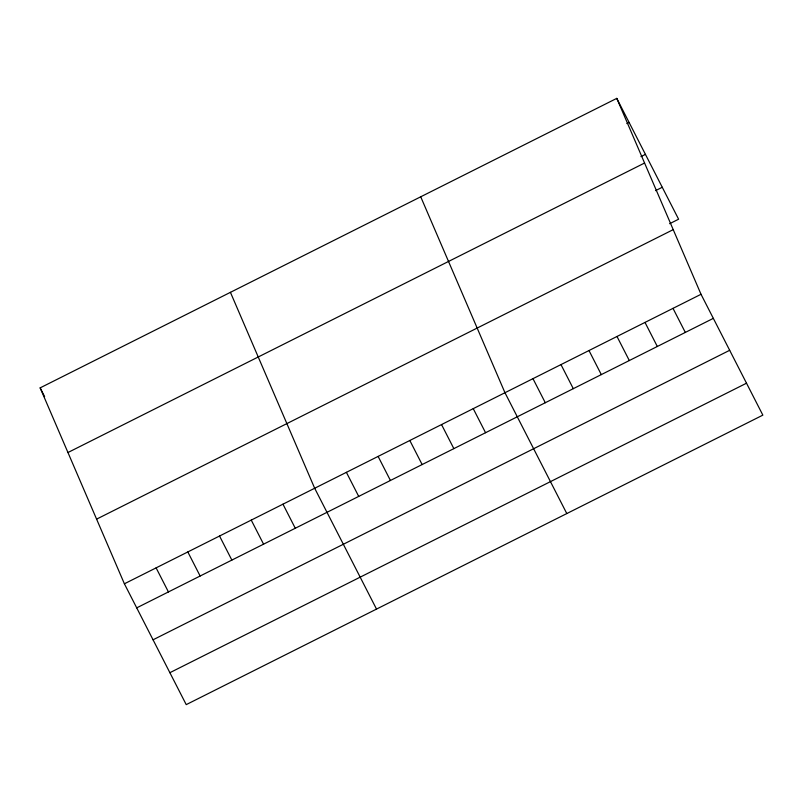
<?xml version="1.0" encoding="UTF-8"?>
<svg xmlns="http://www.w3.org/2000/svg" width="803" height="803" viewBox="0 0 803 803"><rect width="100%" height="100%" fill="white"/><g stroke="black" fill="none" stroke-linecap="round" stroke-linejoin="round"><path stroke-width="1.2" d="M616.774 98.367L701.019 294.289L762.85 415.131L186.226 704.632L124.395 583.791L40.15 387.869L616.774 98.367L678.605 219.209L669.642 223.706M626.842 123.562L629.09 122.437M640.945 156.625L645.431 154.377M67.954 452.521L644.568 163.029M655.539 190.652L662.264 187.27M96.591 519.139L673.215 229.638M124.395 583.791L701.019 294.289M136.711 607.861L713.335 318.359M153.052 639.8L729.676 350.299M169.885 672.693L746.509 383.202M673.004 308.352L685.32 332.422M645 322.415L657.316 346.484M616.995 336.477L629.311 360.547M588.99 350.54L601.306 374.61M560.976 364.602L573.292 388.672M532.971 378.665L545.287 402.735M566.798 513.559L504.967 392.727L420.722 196.795M473.248 408.647L485.564 432.717M441.54 424.566L453.856 448.636M409.821 440.486L422.137 464.556M378.113 456.415L390.429 480.485M346.394 472.335L358.71 496.405M376.517 609.096L314.676 488.254L230.431 292.332M282.967 504.184L295.283 528.254M251.249 520.103L263.565 544.173M219.54 536.023L231.856 560.092M187.822 551.952L200.138 576.022M156.113 567.872L168.429 591.941M40.15 387.869L44.627 396.622"/></g></svg>
